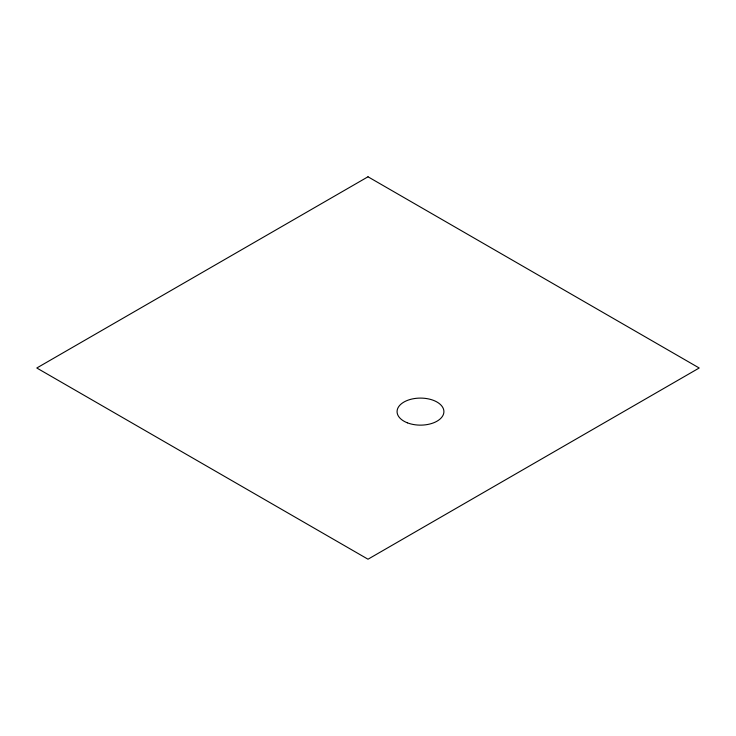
<?xml version="1.0" encoding="UTF-8"?>
<svg xmlns="http://www.w3.org/2000/svg" width="736" height="736" viewBox="0 0 736 736"><rect width="100%" height="100%" fill="white"/><g stroke="black" fill="none" stroke-linecap="round" stroke-linejoin="round"><path stroke-width="1.1" d="M368 176.787L36.8 368L368 559.213L699.2 368L368 176.787M407.358 422.814A23.423 13.524 0 0 0 443.845 412.583A23.423 13.524 0 0 0 410.246 399.455A23.423 13.524 0 0 0 407.358 422.814"/></g></svg>
